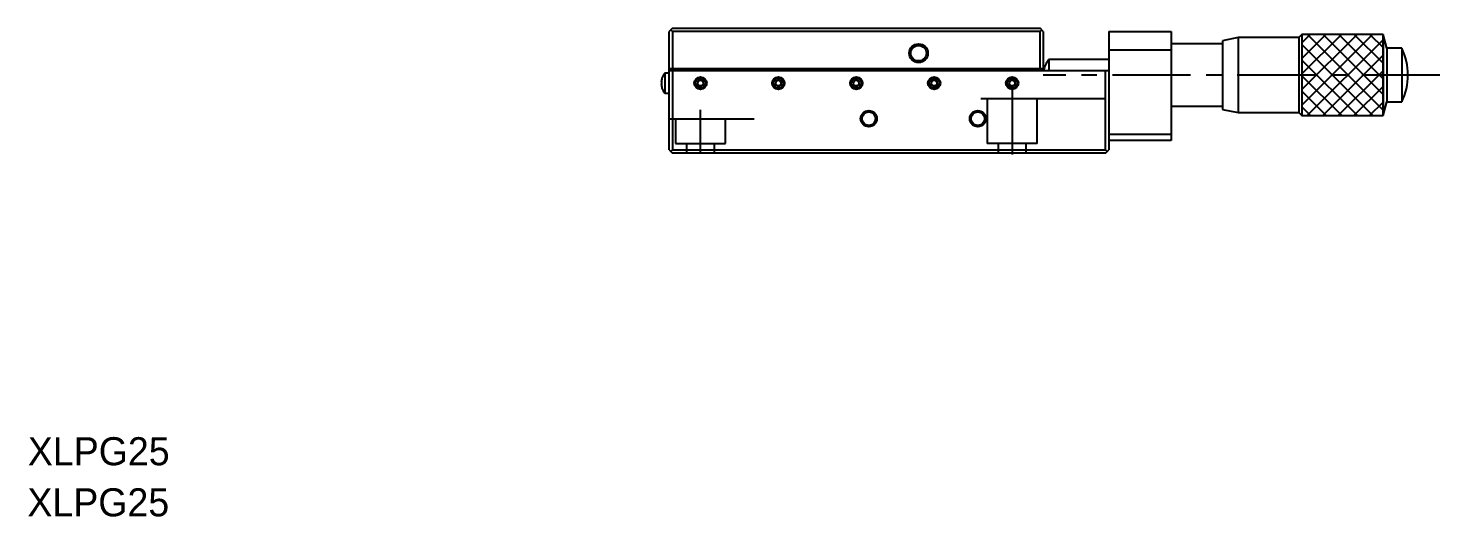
# Model space of a CAD drawing. Extents: x -22 to 394, y 22 to 257.
# Drawn here: x -22.2 to 204.2, y 22.3 to 100.6 of the extents above; entities that cross this region are included whole.
import ezdxf

# ---------------------------------------------------------------- set-up
doc = ezdxf.new("R2010")
doc.units = 0
doc.header["$LTSCALE"] = 10
doc.linetypes.add('CENTER', pattern=[2, 1.25, -0.25, 0.25, -0.25])
doc.linetypes.add('DASHED', pattern=[3.5, 2, -1.5])
doc.layers.get('0').update_dxf_attribs({"linetype": 'CONTINUOUS'})
doc.layers.add('CENTER', color=1, linetype='CENTER')
doc.styles.get("Standard").update_dxf_attribs({"font": 'FGP教科書体NT-M'})

msp = doc.modelspace()

# ---------------------------------------------------------------- linework, layer by layer
at = {"color": 7, "linetype": 'CONTINUOUS'}
for p, q in [((81.141288, 100.6107), (80.641288, 100.1107)), ((80.641288, 81.1107), (80.641288, 100.1107)), ((81.141288, 100.1107), (80.891288, 100.3607)), ((81.141288, 100.6107), (140.141288, 100.6107)), ((140.141288, 100.1107), (81.141288, 100.1107)), ((81.141288, 100.1107), (81.141288, 94.1107)), ((140.641288, 100.1107), (140.141288, 100.6107)), ((140.391288, 100.3607), (140.141288, 100.1107)), ((140.141288, 94.1107), (140.141288, 100.1107)), ((140.641288, 100.1107), (140.641288, 93.8107)), ((151.141288, 100.1107), (161.141288, 100.1107)), ((151.141288, 100.1107), (151.141288, 81.1107)), ((161.141288, 100.1107), (161.141288, 82.6107)), ((169.391288, 98.1107), (161.141288, 98.1107)), ((171.891287, 99.110696), (169.391288, 98.610697)), ((169.391288, 98.610697), (169.391288, 87.610703)), ((171.891287, 99.110696), (171.891287, 87.110704)), ((181.641292, 99.110696), (171.891287, 99.110696)), ((182.141294, 99.610699), (181.641292, 99.110696)), ((181.641292, 99.110696), (181.641292, 87.110704)), ((182.141294, 99.610699), (182.141294, 86.610701)), ((195.141295, 99.610699), (182.141294, 99.610699)), ((195.141295, 99.610699), (195.141295, 86.610701)), ((195.730783, 97.4107), (195.141295, 99.610699)), ((195.730783, 97.4107), (195.730783, 88.8107)), ((198.141294, 97.4107), (195.730783, 97.4107)), ((198.141294, 97.4107), (198.141294, 88.8107)), ((141.518797, 95.610696), (141.518797, 93.8107)), ((151.141288, 95.610696), (141.518797, 95.610696)), ((161.141288, 97.1107), (151.141288, 97.1107)), ((79.92035, 93.4107), (79.92035, 90.2107)), ((80.641288, 93.4107), (79.92035, 93.4107)), ((140.641288, 94.1107), (80.641288, 94.1107)), ((80.641288, 93.8107), (151.141288, 93.8107)), ((81.141288, 93.8107), (81.141288, 81.1107)), ((150.641288, 81.1107), (150.641288, 93.8107)), ((79.474564, 91.9907), (79.354281, 91.9907)), ((79.354281, 91.6307), (79.474564, 91.6307)), ((79.474564, 92.595697), (79.46868, 92.598567)), ((79.46868, 91.022834), (79.474564, 91.025704)), ((79.474564, 91.6307), (79.474564, 91.9907)), ((85.38148, 92.2607), (85.121672, 91.8107)), ((85.38148, 91.3607), (85.121673, 91.8107)), ((85.901095, 92.2607), (85.38148, 92.2607)), ((85.901095, 91.3607), (85.38148, 91.3607)), ((86.160903, 91.8107), (85.901095, 92.2607)), ((86.160902, 91.8107), (85.901095, 91.3607)), ((97.88148, 92.2607), (97.621672, 91.8107)), ((97.88148, 91.3607), (97.621673, 91.8107)), ((98.401095, 92.2607), (97.88148, 92.2607)), ((98.401095, 91.3607), (97.88148, 91.3607)), ((98.660903, 91.8107), (98.401095, 92.2607)), ((98.660902, 91.8107), (98.401095, 91.3607)), ((110.38148, 92.2607), (110.121672, 91.8107)), ((110.38148, 91.3607), (110.121673, 91.8107)), ((110.901095, 92.2607), (110.38148, 92.2607)), ((110.901095, 91.3607), (110.38148, 91.3607)), ((111.160903, 91.8107), (110.901095, 92.2607)), ((111.160902, 91.8107), (110.901095, 91.3607)), ((122.88148, 92.2607), (122.621672, 91.8107)), ((122.88148, 91.3607), (122.621673, 91.8107)), ((123.401095, 92.2607), (122.88148, 92.2607)), ((123.401095, 91.3607), (122.88148, 91.3607)), ((123.660903, 91.8107), (123.401095, 92.2607)), ((123.660902, 91.8107), (123.401095, 91.3607)), ((135.38148, 92.2607), (135.121672, 91.8107)), ((135.38148, 91.3607), (135.121673, 91.8107)), ((135.901095, 92.2607), (135.38148, 92.2607)), ((135.901095, 91.3607), (135.38148, 91.3607)), ((136.160903, 91.8107), (135.901095, 92.2607)), ((136.160902, 91.8107), (135.901095, 91.3607)), ((79.92035, 90.2107), (80.641288, 90.2107)), ((195.141295, 86.610701), (195.730783, 88.8107)), ((195.730783, 88.8107), (198.141294, 88.8107)), ((161.141288, 88.1107), (169.391288, 88.1107)), ((169.391288, 87.610703), (171.891287, 87.110704)), ((171.891287, 87.110704), (181.641292, 87.110704)), ((181.641292, 87.110704), (182.141294, 86.610701)), ((182.141294, 86.610701), (195.141295, 86.610701)), ((151.141288, 83.6107), (161.141288, 83.6107)), ((161.141288, 82.6107), (151.141288, 82.6107)), ((80.641288, 81.1107), (81.141288, 80.6107)), ((80.891288, 80.8607), (81.141288, 81.1107)), ((81.141288, 81.1107), (150.641288, 81.1107)), ((150.641288, 80.6107), (81.141288, 80.6107)), ((150.641288, 81.1107), (150.891288, 80.8607)), ((150.641288, 80.6107), (151.141288, 81.1107))]:
    msp.add_line(p, q, dxfattribs=at)
at = {"color": 3, "linetype": 'CONTINUOUS'}
for p, q in [((182.141294, 98.278381), (183.473612, 99.610699)), ((182.141294, 95.778381), (185.973612, 99.610699)), ((182.141294, 93.278381), (188.473612, 99.610699)), ((182.141294, 90.778381), (190.973612, 99.610699)), ((182.141294, 88.278381), (193.473612, 99.610699)), ((182.141294, 99.610699), (182.141294, 86.610701)), ((195.141295, 99.610699), (182.141294, 99.610699)), ((182.141294, 98.000218), (193.53081, 86.610701)), ((182.973614, 86.610701), (195.141295, 98.778382)), ((183.030812, 99.610699), (195.141295, 87.500217)), ((185.530812, 99.610699), (195.141295, 90.000217)), ((188.030812, 99.610699), (195.141295, 92.500217)), ((190.530812, 99.610699), (195.141295, 95.000217)), ((193.030812, 99.610699), (195.141295, 97.500217)), ((195.141295, 86.610701), (195.141295, 99.610699)), ((182.141294, 95.500218), (191.03081, 86.610701)), ((185.473614, 86.610701), (195.141295, 96.278382)), ((182.141294, 93.000218), (188.53081, 86.610701)), ((187.973614, 86.610701), (195.141295, 93.778382)), ((190.473614, 86.610701), (195.141295, 91.278382)), ((182.141294, 90.500218), (186.03081, 86.610701)), ((192.973614, 86.610701), (195.141295, 88.778382)), ((182.141294, 88.000218), (183.53081, 86.610701)), ((182.141294, 86.610701), (195.141295, 86.610701))]:
    msp.add_line(p, q, dxfattribs=at)
at = {"color": 3, "linetype": 'DASHED'}
for p, q in [((150.641288, 89.3107), (129.247788, 89.3107)), ((131.641288, 89.3107), (131.641288, 82.1107)), ((139.641288, 82.1107), (139.641288, 89.3107)), ((80.641288, 86.1107), (94.247788, 86.1107)), ((81.641288, 86.1107), (81.641288, 82.1107)), ((89.641288, 82.1107), (89.641288, 86.1107)), ((81.641288, 82.1107), (89.641288, 82.1107)), ((83.391288, 82.1107), (83.391288, 80.6107)), ((87.891288, 80.6107), (87.891288, 82.1107)), ((139.641288, 82.1107), (131.641288, 82.1107)), ((133.391288, 82.1107), (133.391288, 80.6107)), ((137.891288, 80.6107), (137.891288, 82.1107))]:
    msp.add_line(p, q, dxfattribs=at)
at = {"color": 3, "linetype": 'CONTINUOUS'}
for centre, radius in [((120.641288, 96.6107), 1.5), ((85.641288, 91.8107), 1), ((98.141288, 91.8107), 1), ((110.641288, 91.8107), 1), ((123.141288, 91.8107), 1), ((135.641288, 91.8107), 1), ((112.641288, 86.1107), 1.3), ((130.141288, 86.1107), 1.3)]:
    msp.add_circle(centre, radius, dxfattribs=at)
at = {"color": 7, "linetype": 'CONTINUOUS'}
for centre, radius in [((120.641288, 96.6107), 1.25), ((85.641288, 91.8107), 0.8), ((98.141288, 91.8107), 0.8), ((110.641288, 91.8107), 0.8), ((123.141288, 91.8107), 0.8), ((135.641288, 91.8107), 0.8), ((112.641288, 86.1107), 1.075), ((130.141288, 86.1107), 1.075)]:
    msp.add_circle(centre, radius, dxfattribs=at)
for centre, radius, start, end in [((189.396293, 93.1107), 9.745001, 333.816209, 26.183791), ((144.641292, 93.1107), 3.999997, 141.317811, 169.921333), ((81.841288, 91.8107), 2.5, 140.20818, 161.630335), ((81.841288, 91.8107), 2.493512, 161.650309, 175.860369), ((81.841288, 91.8107), 2.493512, 184.139631, 198.349691), ((81.841288, 91.8107), 2.5, 198.369665, 219.791819), ((85.641288, 91.8107), 0.5, 124.158067, 175.841933), ((85.641288, 91.8107), 0.5, 184.158067, 235.841933), ((85.641288, 91.8107), 0.5, 64.158067, 115.841933), ((85.641288, 91.8107), 0.5, 244.158067, 295.841933), ((85.641288, 91.8107), 0.5, 4.158067, 55.841933), ((85.641288, 91.8107), 0.5, 304.158067, 355.841933), ((98.141288, 91.8107), 0.5, 124.158067, 175.841933), ((98.141288, 91.8107), 0.5, 184.158067, 235.841933), ((98.141288, 91.8107), 0.5, 64.158067, 115.841933), ((98.141288, 91.8107), 0.5, 244.158067, 295.841933), ((98.141288, 91.8107), 0.5, 4.158067, 55.841933), ((98.141288, 91.8107), 0.5, 304.158067, 355.841933), ((110.641288, 91.8107), 0.5, 124.158067, 175.841933), ((110.641288, 91.8107), 0.5, 184.158067, 235.841933), ((110.641288, 91.8107), 0.5, 64.158067, 115.841933), ((110.641288, 91.8107), 0.5, 244.158067, 295.841933), ((110.641288, 91.8107), 0.5, 4.158067, 55.841933), ((110.641288, 91.8107), 0.5, 304.158067, 355.841933), ((123.141288, 91.8107), 0.5, 124.158067, 175.841933), ((123.141288, 91.8107), 0.5, 184.158067, 235.841933), ((123.141288, 91.8107), 0.5, 64.158067, 115.841933), ((123.141288, 91.8107), 0.5, 244.158067, 295.841933), ((123.141288, 91.8107), 0.5, 4.158067, 55.841933), ((123.141288, 91.8107), 0.5, 304.158067, 355.841933), ((135.641288, 91.8107), 0.5, 124.158067, 175.841933), ((135.641288, 91.8107), 0.5, 184.158067, 235.841933), ((135.641288, 91.8107), 0.5, 64.158067, 115.841933), ((135.641288, 91.8107), 0.5, 244.158067, 295.841933), ((135.641288, 91.8107), 0.5, 4.158067, 55.841933), ((135.641288, 91.8107), 0.5, 304.158067, 355.841933)]:
    msp.add_arc(centre, radius, start, end, dxfattribs=at)
at = {"layer": 'CENTER', "color": 1, "linetype": 'CENTER'}
for p, q in [((204.247788, 93.1107), (140.641288, 93.1107)), ((135.641288, 91.0307), (135.641288, 80.3907)), ((85.641288, 80.7107), (85.641288, 87.5107))]:
    msp.add_line(p, q, dxfattribs=at)

# ---------------------------------------------------------------- texts
at = {"color": 7}
for p in [(-22.257378, 30.548143), (-22.332095, 22.36072)]:
    msp.add_text('XLPG25', height=4.5, dxfattribs=at).set_placement(p)

doc.saveas('drawing.dxf')
